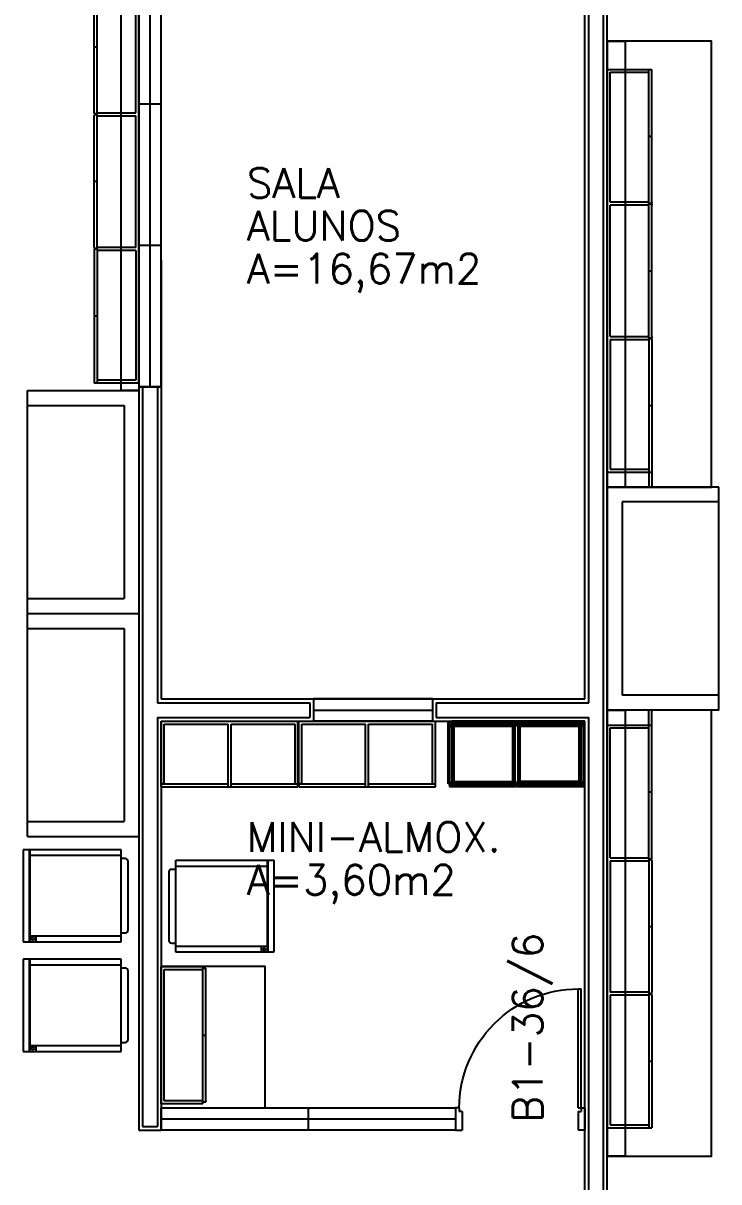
# Model space of a CAD drawing. Header units: inches. Extents: x -15 to 119, y -6 to 56.
# Drawn here: x 32.15 to 36.83, y 37.93 to 45.72 of the extents above; entities that cross this region are included whole.
import ezdxf

# ---------------------------------------------------------------- set-up
doc = ezdxf.new("R2010")
doc.units = ezdxf.units.IN
doc.header["$MEASUREMENT"] = 0
doc.header["$PDMODE"] = 1
doc.linetypes.add('HIDDEN', pattern=[9.525, 6.35, -3.175])
doc.linetypes.add('HIDDEN2', pattern=[4.7625, 3.175, -1.5875])
doc.layers.get('0').update_dxf_attribs({"linetype": 'CONTINUOUS'})
for name, color, linetype in [('ar-alv', 2, 'CONTINUOUS'), ('ar-armario180', 1, 'CONTINUOUS'), ('ar-armarioproj', 1, 'HIDDEN'), ('ar-cap', 2, 'CONTINUOUS'), ('ar-castelo', 2, 'CONTINUOUS'), ('ar-copa', 1, 'CONTINUOUS'), ('ar-esq', 2, 'CONTINUOUS'), ('ar-estc-b', 253, 'CONTINUOUS'), ('ar-porta', 1, 'CONTINUOUS'), ('ar-reboco', 2, 'CONTINUOUS'), ('armario piso-teto', 2, 'CONTINUOUS'), ('armario-proj', 1, 'HIDDEN2'), ('armariop-t01', 1, 'CONTINUOUS'), ('banc', 1, 'CONTINUOUS'), ('cap01', 2, 'CONTINUOUS'), ('cap02', 1, 'CONTINUOUS'), ('cong', 7, 'CONTINUOUS'), ('COZ1', 1, 'CONTINUOUS'), ('COZ2', 1, 'CONTINUOUS'), ('ENDEREÇO', 2, 'CONTINUOUS'), ('esq-01', 3, 'CONTINUOUS'), ('esq-02', 2, 'CONTINUOUS'), ('ptm', 2, 'CONTINUOUS')]:
    doc.layers.add(name, color=color, linetype=linetype)
doc.styles.add('UNB-100', font='simplex.shx', dxfattribs={"height": 0.2})

# ---------------------------------------------------------------- blocks, each defined once
blk = doc.blocks.new('cp-01p')
at = {"layer": 'cap01'}
for p, q in [((-0.75, 0.75), (-0.75, 0.65)), ((-0.75, 0.75), (0, 0.75)), ((-0.7255, 0.75), (0, 0.75)), ((0, -0.75), (0, 0.75)), ((-0.75, 0.65), (-0.1, 0.65)), ((-0.1, -0.65), (-0.1, 0.65)), ((-0.75, -0.65), (-0.1, -0.65)), ((-0.75, -0.65), (-0.75, -0.75)), ((-0.75, -0.75), (0, -0.75))]:
    blk.add_line(p, q, dxfattribs=at)
at = {"layer": 'cap02'}
blk.add_line((-0.75, 0.65), (-0.75, -0.65), dxfattribs=at)
blk = doc.blocks.new('GLDR-01P')
at = {"layer": 'COZ1', "color": 2}
for p, q in [((310, -65), (-310, -65)), ((-310, -65), (-310, -725)), ((310, -725), (310, -65)), ((-310, -725), (310, -725))]:
    blk.add_line(p, q, dxfattribs=at)
at = {"layer": 'COZ2', "color": 2}
for p, q in [((-270, -65), (-270, -680)), ((-250, -40), (-250, -65)), ((230, -20), (-230, -20)), ((250, -65), (250, -40)), ((270, -680), (270, -65)), ((-310, -680), (310, -680)), ((-310, -685), (310, -685)), ((270, -640), (310, -640))]:
    blk.add_line(p, q, dxfattribs=at)
blk.add_circle((290, -660), 9.23, dxfattribs=at)
for centre, start, end in [((-230, -40), 90, 180), ((230, -40), 0, 90)]:
    blk.add_arc(centre, 20, start, end, dxfattribs=at)
blk = doc.blocks.new('esq17b-01p')
at = {"layer": 'cong'}
blk.add_point((0.015, 0), dxfattribs=at)
at = {"layer": 'esq-01'}
for p, q in [((2.94, 0), (0.09, 0)), ((1.04, -0.075), (1.04, 0.075)), ((1.99, -0.075), (1.99, 0.075))]:
    blk.add_line(p, q, dxfattribs=at)
at = {"layer": 'esq-02'}
blk.add_lwpolyline([(2.94, -0.075), (0.09, -0.075), (0.09, 0.075), (2.94, 0.075)], close=True, dxfattribs=at)
blk = doc.blocks.new('bnc-15p')
at = {"layer": 'banc'}
blk.add_lwpolyline([(-1.5, 0), (1.5, 0), (1.5, 0.7), (-1.5, 0.7)], close=True, dxfattribs=at)
at = {"layer": 'cong'}
blk.add_point((0, 0), dxfattribs=at)
blk = doc.blocks.new('mob-ar3')
at = {"layer": 'ar-armarioproj'}
for p, q in [((-1.3825, 0), (-1.3825, 0.3)), ((-0.49, 0.3), (-1.3825, 0.3)), ((-1.3825, 0.28), (-1.3825, 0.3)), ((-1.3825, 0.28), (-1.3825, 0.3)), ((-0.48, 0.28), (-1.3825, 0.28)), ((-1.3625, 0.02), (-1.3625, 0.28)), ((-0.9325, 0.28), (-0.9325, 0.3)), ((-0.49, 0.3), (-0.4825, 0.3)), ((-0.49, 0.28), (-0.49, 0.02)), ((-0.4825, 0.28), (-0.4825, 0.3)), ((0.425, 0.28), (-0.48, 0.28)), ((-0.4775, 0.3), (-0.47, 0.3)), ((-0.4775, 0.28), (-0.4775, 0.3)), ((0.415, 0.3), (-0.47, 0.3)), ((-0.47, 0.28), (-0.47, 0.02)), ((-0.0275, 0.28), (-0.0275, 0.3)), ((0.415, 0.3), (0.4225, 0.3)), ((0.415, 0.02), (0.415, 0.28)), ((0.4225, 0.28), (0.4225, 0.3)), ((0.425, 0.28), (1.3275, 0.28)), ((0.4275, 0.28), (0.4275, 0.3)), ((0.4275, 0.3), (0.435, 0.3)), ((0.435, 0.3), (1.3075, 0.3)), ((0.435, 0.02), (0.435, 0.28)), ((0.8775, 0.28), (0.8775, 0.3)), ((1.3075, 0.3), (1.3275, 0.3)), ((1.3075, 0.02), (1.3075, 0.28)), ((1.3275, 0), (1.3275, 0.3)), ((-0.49, 0.02), (-1.3625, 0.02)), ((0.415, 0.02), (-0.47, 0.02)), ((0.435, 0.02), (1.3075, 0.02)), ((1.3275, 0), (-1.3825, 0))]:
    blk.add_line(p, q, dxfattribs=at)
at = {"layer": 'cong'}
blk.add_point((-0.025, 0), dxfattribs=at)
blk = doc.blocks.new('mob-ar5')
at = {"layer": 'armario piso-teto'}
for p, q in [((-0.48, 0.44), (0.44, 0.44)), ((-0.48, 0.42), (-0.48, 0.44)), ((-0.48, 0.44), (-0.48, 0.42)), ((-0.48, 0.42), (-0.48, 0)), ((-0.46, 0.42), (-0.48, 0.42)), ((-0.47, 0.42), (-0.03, 0.42)), ((-0.46, 0.42), (-0.46, 0.02)), ((-0.03, 0.44), (-0.03, 0.02)), ((-0.03, 0.44), (-0.03, 0.42)), ((-0.01, 0.44), (-0.01, 0.42)), ((-0.01, 0.44), (-0.01, 0.02)), ((-0.01, 0.42), (0.42, 0.42)), ((0.42, 0.42), (0.42, 0.02)), ((0.42, 0.42), (0.44, 0.42)), ((0.44, 0.44), (0.44, 0)), ((-0.48, 0), (0.44, 0)), ((-0.46, 0.02), (-0.03, 0.02)), ((-0.01, 0.02), (0.42, 0.02))]:
    blk.add_line(p, q, dxfattribs=at)
at = {"layer": 'cong'}
blk.add_point((0, 0), dxfattribs=at)
blk = doc.blocks.new('bnc-10p')
at = {"layer": 'banc'}
blk.add_lwpolyline([(-0.475, 0), (0.475, 0), (0.475, 0.7), (-0.475, 0.7)], close=True, dxfattribs=at)
at = {"layer": 'cong'}
blk.add_point((0, 0), dxfattribs=at)
blk = doc.blocks.new('mob-ar1')
at = {"layer": 'ar-armarioproj'}
for p, q in [((0.46125, 0.28), (-0.46125, 0.28)), ((-0.46125, 0), (-0.46125, 0.28)), ((0.44125, 0.3), (-0.45125, 0.3)), ((-0.45125, 0.28), (-0.45125, 0.3)), ((-0.45125, 0.28), (-0.45125, 0.3)), ((-0.44125, 0.02), (-0.44125, 0.28)), ((-0.00125, 0.28), (-0.00125, 0.3)), ((0.44125, 0.3), (0.44875, 0.3)), ((0.44125, 0.28), (0.44125, 0.02)), ((0.44875, 0.28), (0.44875, 0.3)), ((0.46125, 0.28), (0.46125, 0)), ((0.46125, 0), (-0.46125, 0)), ((0.44125, 0.02), (-0.44125, 0.02))]:
    blk.add_line(p, q, dxfattribs=at)
at = {"layer": 'cong'}
blk.add_point((0, 0), dxfattribs=at)
blk = doc.blocks.new('pm-80-01p')
at = {"layer": 'cong'}
blk.add_point((0, 0), dxfattribs=at)
at = {"layer": 'ptm'}
for p, q in [((0.105, 0.075), (0.105, 0.875)), ((0.125, 0.875), (0.105, 0.875)), ((0.125, 0.075), (0.125, 0.875)), ((0.105, 0.075), (0.08, 0.075)), ((0.08, 0.075), (0.08, -0.075)), ((0.125, 0.075), (0.105, 0.075)), ((0.105, 0.075), (0.105, 0.05)), ((0.125, 0.05), (0.105, 0.05)), ((0.125, 0.05), (0.125, -0.075)), ((0.905, 0.05), (0.905, -0.075)), ((0.905, 0.05), (0.925, 0.05)), ((0.925, 0.075), (0.95, 0.075)), ((0.925, 0.075), (0.925, 0.05)), ((0.95, 0.075), (0.95, -0.075)), ((0.08, -0.075), (0.125, -0.075)), ((0.95, -0.075), (0.905, -0.075))]:
    blk.add_line(p, q, dxfattribs=at)
at = {"layer": 'ptm', "color": 1}
blk.add_arc((0.125, 0.075), 0.8, 360, 90, dxfattribs=at)
blk = doc.blocks.new('esq17d-01p')
at = {"layer": 'cong'}
blk.add_point((0.1, 0), dxfattribs=at)
blk.add_point((0.1, 0), dxfattribs=at)
at = {"layer": 'esq-01'}
for p, q in [((1.18, 0.075), (1.18, -0.075)), ((2.17, 0), (0.19, 0))]:
    blk.add_line(p, q, dxfattribs=at)
at = {"layer": 'esq-02'}
blk.add_lwpolyline([(2.17, 0.075), (0.19, 0.075), (0.19, -0.075), (2.17, -0.075), (2.17, 0.075)], close=True, dxfattribs=at)
at = {"layer": 'ptm', "rotation": 180}
blk.add_blockref('pm-80-01p', (3.12, 0), dxfattribs=at)
blk = doc.blocks.new('mob-ar5m')
at = {"layer": 'armario piso-teto'}
for p, q in [((-0.48, 0.42), (-0.48, 0)), ((-0.455, 0.42), (-0.48, 0.42)), ((-0.47, 0.44), (-0.0225, 0.44)), ((-0.47, 0.41), (-0.47, 0.01)), ((-0.47, 0.41), (-0.455, 0.41)), ((-0.46, 0.43), (-0.0325, 0.43)), ((-0.455, 0.41), (-0.455, 0.42)), ((-0.03, 0.42), (-0.03, 0.02)), ((-0.0175, 0.44), (0.43, 0.44)), ((-0.01, 0.42), (-0.01, 0.02)), ((-0.0075, 0.43), (0.42, 0.43)), ((0.415, 0.42), (0.44, 0.42)), ((0.415, 0.41), (0.415, 0.42)), ((0.43, 0.41), (0.415, 0.41)), ((0.43, 0.41), (0.43, 0.01)), ((0.44, 0.42), (0.44, 0)), ((-0.48, 0), (-0.455, 0)), ((-0.47, 0.035), (-0.46, 0.035)), ((-0.47, 0.01), (0.43, 0.01)), ((-0.46, 0.035), (-0.46, 0.02)), ((-0.46, 0.02), (0.42, 0.02)), ((-0.455, 0.01), (-0.455, 0)), ((0.415, 0.01), (0.415, 0)), ((0.44, 0), (0.415, 0)), ((0.42, 0.035), (0.42, 0.02)), ((0.43, 0.035), (0.42, 0.035))]:
    blk.add_line(p, q, dxfattribs=at)
at = {"layer": 'armario piso-teto', "linetype": 'Continuous'}
for p, q in [((-0.47, 0.42), (-0.47, 0.44)), ((-0.46, 0.42), (-0.46, 0.43)), ((-0.0325, 0.42), (-0.0325, 0.43)), ((-0.0325, 0.42), (-0.0075, 0.42)), ((-0.0225, 0.42), (-0.0225, 0.44)), ((-0.0225, 0.42), (-0.0225, 0.44)), ((-0.02, 0.42), (-0.02, 0.405)), ((-0.0175, 0.42), (-0.0175, 0.44)), ((-0.0175, 0.42), (-0.0175, 0.44)), ((-0.0075, 0.42), (-0.0075, 0.43)), ((0.42, 0.42), (0.42, 0.43)), ((0.43, 0.42), (0.43, 0.44)), ((-0.02, 0.02), (-0.02, 0.035))]:
    blk.add_line(p, q, dxfattribs=at)
at = {"layer": 'armario-proj', "linetype": 'HIDDEN2'}
for p, q in [((-0.455, 0.41), (-0.44, 0.41)), ((-0.44, 0.41), (-0.44, 0.02)), ((-0.045, 0.41), (-0.045, 0.02)), ((-0.03, 0.41), (-0.045, 0.41)), ((0.005, 0.41), (0.005, 0.02)), ((0.4, 0.41), (0.4, 0.02)), ((-0.44, 0.035), (-0.045, 0.035)), ((0.005, 0.035), (0.4, 0.035))]:
    blk.add_line(p, q, dxfattribs=at)
at = {"layer": 'armariop-t01', "linetype": 'Continuous'}
for p, q in [((-0.455, 0.42), (-0.0325, 0.42)), ((-0.455, 0.41), (-0.455, 0.02)), ((-0.45, 0.41), (-0.035, 0.41)), ((-0.45, 0.41), (-0.45, 0.025)), ((-0.445, 0.405), (-0.04, 0.405)), ((-0.445, 0.405), (-0.445, 0.03)), ((-0.01, 0.41), (0.005, 0.41)), ((0.415, 0.42), (-0.0075, 0.42)), ((0.41, 0.41), (-0.005, 0.41)), ((0.405, 0.405), (0, 0.405)), ((0.4, 0.4099), (0.415, 0.4099)), ((0.405, 0.405), (0.405, 0.03)), ((0.41, 0.41), (0.41, 0.025)), ((0.415, 0.41), (0.415, 0.02)), ((-0.455, 0), (0.415, 0))]:
    blk.add_line(p, q, dxfattribs=at)
at = {"layer": 'armariop-t01'}
for p, q in [((-0.04, 0.405), (-0.04, 0.03)), ((-0.035, 0.41), (-0.035, 0.025)), ((-0.005, 0.41), (-0.005, 0.025)), ((0, 0.405), (0, 0.03)), ((-0.45, 0.025), (-0.035, 0.025)), ((-0.445, 0.03), (-0.04, 0.03)), ((0.41, 0.025), (-0.005, 0.025)), ((0.405, 0.03), (0, 0.03))]:
    blk.add_line(p, q, dxfattribs=at)
at = {"layer": 'cong'}
blk.add_point((0, 0), dxfattribs=at)

msp = doc.modelspace()

# ---------------------------------------------------------------- linework, layer by layer
at = {"layer": 'ar-alv'}
for p, q in [((35.95, 41.15), (35.95, 47.025)), ((36.05, 37.175), (36.05, 47.025)), ((33.075, 43.275), (32.925, 43.275)), ((32.95, 43.275), (32.95, 38.3)), ((33.05, 43.275), (33.05, 41.15)), ((33.05, 41.15), (34.075, 41.15)), ((34.075, 41.15), (34.075, 41.05)), ((34.925, 41.15), (34.925, 41.05)), ((34.925, 41.15), (35.95, 41.15)), ((33.05, 41.05), (34.075, 41.05)), ((33.05, 41.05), (33.05, 38.3)), ((34.925, 41.05), (35.95, 41.05)), ((35.95, 37.175), (35.95, 41.05)), ((32.95, 38.3), (33.05, 38.3))]:
    msp.add_line(p, q, dxfattribs=at)
at = {"layer": 'ar-armarioproj'}
for p, q in [((36.355, 42.7), (36.355, 42.6)), ((36.375, 42.7), (36.375, 42.6)), ((36.355, 41), (36.355, 41.1)), ((36.375, 41), (36.375, 41.1))]:
    msp.add_line(p, q, dxfattribs=at)
at = {"layer": 'ar-castelo'}
for points in [[(32.805, 46.1), (32.925, 46.1), (32.925, 43.25), (32.805, 43.25)], [(36.075, 45.6), (36.195, 45.6), (36.195, 42.6), (36.075, 42.6)], [(36.075, 41.1), (36.195, 41.1), (36.195, 38.1), (36.075, 38.1)]]:
    msp.add_lwpolyline(points, close=True, dxfattribs=at)
at = {"layer": 'ar-reboco'}
for p, q in [((35.925, 41.175), (35.925, 47.025)), ((36.075, 37.175), (36.075, 47.025)), ((32.925, 44.125), (32.925, 38.275)), ((33.075, 44.125), (33.075, 41.175)), ((33.075, 41.175), (35.925, 41.175)), ((34.1, 41.175), (34.1, 41.025)), ((34.9, 41.175), (34.9, 41.025)), ((33.075, 41.025), (35.925, 41.025)), ((33.075, 41.025), (33.075, 38.275)), ((35.925, 37.175), (35.925, 41.025)), ((32.925, 38.275), (33.075, 38.275))]:
    msp.add_line(p, q, dxfattribs=at)
at = {"layer": 'esq-01'}
msp.add_line((34.1, 41.1), (34.9, 41.1), dxfattribs=at)
at = {"layer": 'esq-02'}
for p, q in [((34.9, 41.175), (34.1, 41.175)), ((34.1, 41.175), (34.1, 41.025)), ((34.9, 41.175), (34.9, 41.025)), ((34.9, 41.025), (34.1, 41.025))]:
    msp.add_line(p, q, dxfattribs=at)

# ---------------------------------------------------------------- block references
for name, p, rotation in [('mob-ar5m', (35.445, 41.025), 180), ('bnc-10p', (33.075, 38.9), 270), ('mob-ar1', (33.075, 38.9137), 270)]:
    msp.add_blockref(name, p, dxfattribs=dict(rotation=rotation))
at = {"layer": 'ar-armario180', "xscale": -1, "rotation": 180}
for p in [(33.555, 41.025), (34.48, 41.025)]:
    msp.add_blockref('mob-ar5', p, dxfattribs=at)
at = {"layer": 'ar-armarioproj', "xscale": -1}
for p, rotation in [((32.925, 44.6275), 90.00000000000064), ((36.075, 39.6725), 270.0000000000006)]:
    msp.add_blockref('mob-ar3', p, dxfattribs=dict(at, rotation=rotation))
at = {"layer": 'ar-armarioproj', "rotation": 269.9999999999994}
msp.add_blockref('mob-ar3', (36.075, 44.0275), dxfattribs=at)
at = {"layer": 'ar-cap', "xscale": -1, "rotation": 180}
for p in [(32.925, 42.5), (32.925, 41)]:
    msp.add_blockref('cp-01p', p, dxfattribs=at)
at = {"layer": 'ar-cap', "rotation": 180}
msp.add_blockref('cp-01p', (36.075, 41.85), dxfattribs=at)
at = {"layer": 'ar-copa'}
for p, xscale, yscale, zscale, rotation in [((32.872, 39.8514), 0.001000000000004775, 0.001000000000004775, 0.001000000000004775, 270), ((33.1079, 39.7811), -0.001000000000004775, 0.0009999999999976694, 0.001, 90), ((32.872, 39.115), 0.001000000000004775, 0.001000000000004775, 0.001000000000004775, 270)]:
    msp.add_blockref('GLDR-01P', p, dxfattribs=dict(at, xscale=xscale, yscale=yscale, zscale=zscale, rotation=rotation))
at = {"layer": 'ar-esq', "xscale": -1, "rotation": 90}
msp.add_blockref('esq17b-01p', (33, 46.215), dxfattribs=at)
at = {"layer": 'ar-estc-b', "rotation": 270}
for p in [(36.075, 44.1), (36.075, 39.6)]:
    msp.add_blockref('bnc-15p', p, dxfattribs=at)
at = {"layer": 'ar-porta', "xscale": -1, "rotation": 179.9999999999988}
msp.add_blockref('esq17d-01p', (32.885, 38.35), dxfattribs=at)

# ---------------------------------------------------------------- texts
at = {"layer": 'ENDEREÇO', "style": 'UNB-100'}
for s, p in [('SALA', (33.6514, 44.546)), ('ALUNOS', (33.6514, 44.2583)), ('A=16,67m2', (33.6514, 43.9692)), ('MINI-ALMOX.', (33.6514, 40.1476)), ('A=3,60m2', (33.6514, 39.8585))]:
    msp.add_text(s, height=0.2, dxfattribs=at).set_placement(p)
msp.add_text('B1-36/6', height=0.2, rotation=90, dxfattribs=at).set_placement((35.6401, 38.3253))

doc.saveas('drawing.dxf')
